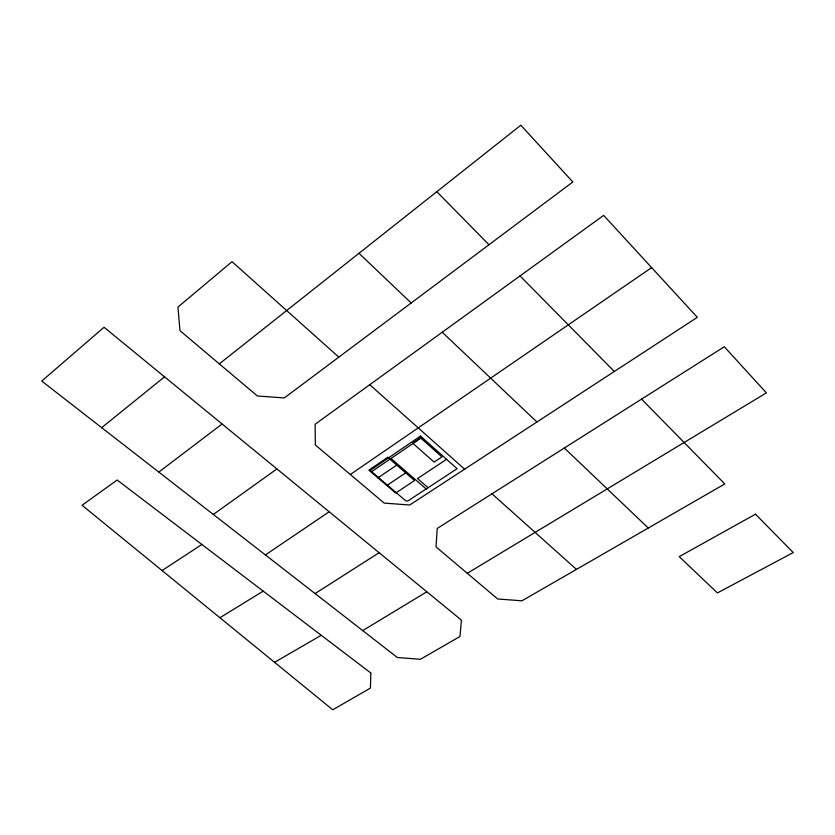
<?xml version="1.0" encoding="UTF-8"?>
<svg xmlns="http://www.w3.org/2000/svg" width="835" height="835" viewBox="0 0 835 835"><rect width="100%" height="100%" fill="white"/><g stroke="black" fill="none" stroke-linecap="round" stroke-linejoin="round"><path stroke-width="1.25" d="M101.682 427.666L397.345 657.51L420.412 659.295L459.991 636.489L461.421 620.134L104.051 327.257L41.75 381.063L101.682 427.666L164.547 376.836M338.812 357.14L232.026 261.689L177.938 307.082L180.005 330.691L257.368 395.978L284.328 397.93L572.841 181.978L520.831 125.208L219.323 363.851M158.817 472.067L222.1 424.003M520.028 275.926L315.129 424.243L315.348 444.982L384.204 503.108L409.714 505.008L697.319 317.331L603.663 215.378L520.028 275.926L614.341 371.491M213.343 514.464L276.896 468.936M350.314 474.51L651.655 267.617M371.627 471.66L421.936 437.394M377.9 477.86L396.761 465.105M265.394 554.931L329.178 511.771M386.835 485.49L405.695 472.85M446.568 459.323L417.531 478.57L428.063 487.723M162.094 570.555L201.861 544.462M315.087 593.581L379.153 552.686M219.908 617.733L263.213 591.128M362.724 630.592L426.831 591.785M467.287 573.311L766.405 392.867L724.3 346.755L437.206 528.482L436.027 546.883L497.67 598.977L521.927 600.814L724.801 483.935L641.562 399.13M274.579 662.322L321.245 635.268M390.999 458.467L426.163 488.976M369.748 384.705L464.615 469.197M492.003 493.798L576.463 569.397M536.936 422.009L442.226 332.226M358.977 253.297L411.185 302.969M564.314 448.019L648.284 528.012M436.83 191.716L488.966 244.728M370.834 673.01L370.416 688.082L332.737 709.792L82.06 505.258L117.171 480.041L370.834 673.01M387.753 457.298L368.893 470.178L395.696 493.047L414.557 480.532L387.753 457.298M420.464 436.079L370.155 470.408L405.841 500.875L407.783 501.01L457.1 468.696L420.464 436.079M420.464 437.801L412.657 443.135L434.127 462.099L441.934 456.902L420.464 437.801M755.498 514.193L679.231 556.621L717.401 592.933L793.25 552.561L755.498 514.193"/></g></svg>
